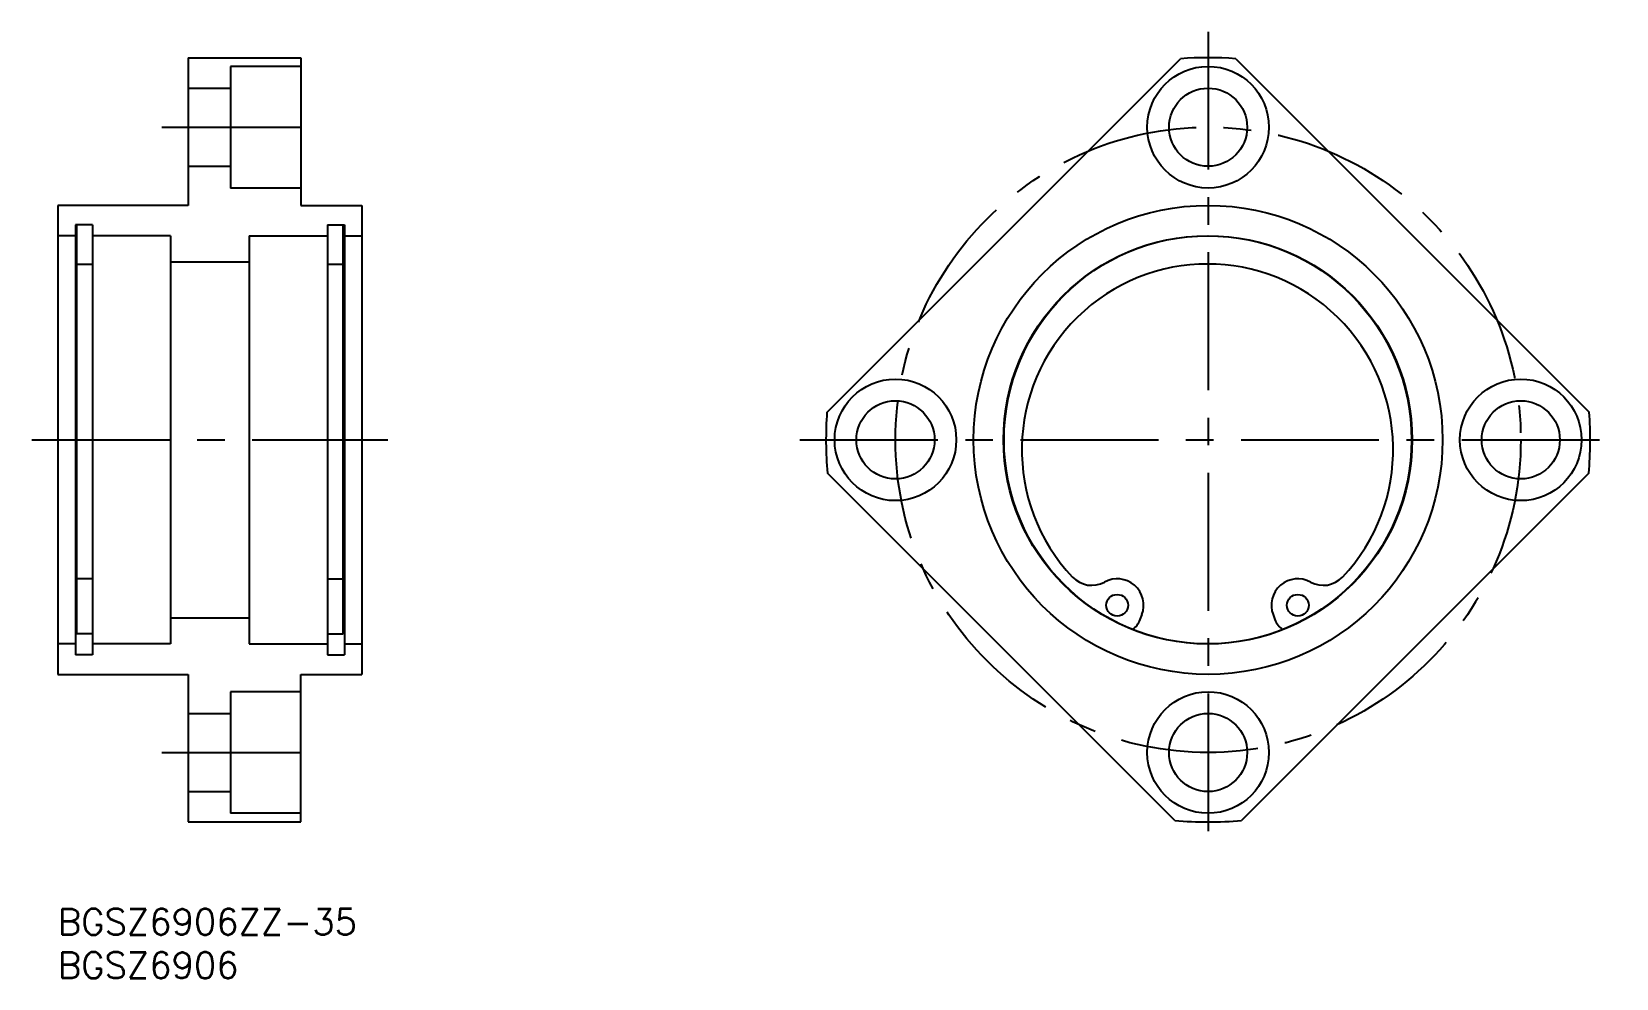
# Model space of a CAD drawing. Extents: x -3 to 179, y -8 to 101.
import ezdxf

# ---------------------------------------------------------------- set-up
doc = ezdxf.new("R2010")
doc.units = 0
doc.header["$LTSCALE"] = 0.5
doc.linetypes.add('CENTER', pattern=[50.8, 31.75, -6.35, 6.35, -6.35])
for name, color, linetype in [('MSM_CENTER', 1, 'CENTER'), ('MSM_CONTINUOUS', 7, 'CONTINUOUS'), ('MSM_PART_NUMBER', 7, 'CONTINUOUS')]:
    doc.layers.add(name, color=color, linetype=linetype)
doc.styles.get("Standard").update_dxf_attribs({"font": 'txt.shx', "height": 3, "bigfont": 'bigfont.shx'})

# ---------------------------------------------------------------- blocks, each defined once
blk = doc.blocks.new('*U6')
at = {"layer": 'MSM_PART_NUMBER'}
blk.add_text('BGSZ6906ZZ-35', height=3, dxfattribs=at).set_placement((0, -3))
blk = doc.blocks.new('*U7')
at = {"layer": 'MSM_PART_NUMBER'}
blk.add_text('BGSZ6906', height=3, dxfattribs=at).set_placement((0, -8))

msp = doc.modelspace()

# ---------------------------------------------------------------- linework, layer by layer
at = {"layer": 'MSM_CENTER'}
for p, q in [((132.46, 101), (132.46, 7)), ((12, 90), (31, 90)), ((-3, 54), (38, 54)), ((85.46, 54), (179.46, 54)), ((12, 18), (31, 18))]:
    msp.add_line(p, q, dxfattribs=at)
msp.add_circle((132.46, 54), 36, dxfattribs=at)
at = {"layer": 'MSM_CONTINUOUS'}
for p, q in [((15, 98), (15, 81)), ((15, 98), (28, 98)), ((19.9, 97), (19.9, 83)), ((28, 97), (19.9, 97)), ((28, 98), (28, 81)), ((88.58, 57.19), (129.28, 97.88)), ((135.65, 97.88), (176.35, 57.19)), ((15, 94.5), (19.9, 94.5)), ((15, 85.5), (19.9, 85.5)), ((28, 83), (19.9, 83)), ((15, 81), (0, 81)), ((0, 81), (0, 27)), ((28, 81), (35, 81)), ((35, 81), (35, 27)), ((4, 78.75), (2.05, 78.75)), ((2.05, 78.75), (2.05, 29.25)), ((2.2, 31.68, 1.25), (2.2, 78.75, 1.25)), ((4, 78.75), (4, 29.25)), ((31.05, 78.75), (31.05, 29.25)), ((31.05, 78.75), (33, 78.75)), ((32.85, 31.68, 1.25), (32.85, 78.75, 1.25)), ((33, 78.75), (33, 29.25)), ((2.05, 77.5), (0, 77.5)), ((13, 77.5), (4, 77.5)), ((13, 77.5), (13, 30.5)), ((22.05, 77.5), (31.05, 77.5)), ((22.05, 77.5), (22.05, 30.5)), ((33, 77.5), (35, 77.5)), ((2.25, 74.25), (4, 74.25)), ((13, 74.5), (22.05, 74.5)), ((31.05, 74.25), (32.85, 74.25)), ((128.61, 10.17), (88.63, 50.15)), ((176.29, 50.15), (136.31, 10.17)), ((4, 38), (2.2, 38)), ((31.05, 38), (32.85, 38)), ((13, 33.5), (22.05, 33.5)), ((124.63, 33.3), (124.85, 33.88)), ((139.94, 33.88), (140.16, 33.3)), ((4, 31.68), (2.2, 31.68)), ((31.05, 31.68), (32.85, 31.68)), ((2.05, 30.5), (0, 30.5)), ((4, 29.25), (2.05, 29.25)), ((13, 30.5), (4, 30.5)), ((22.05, 30.5), (31.05, 30.5)), ((31.05, 29.25), (33, 29.25)), ((33, 30.5), (35, 30.5)), ((0, 27), (15, 27)), ((15, 27), (15, 10)), ((28, 10), (28, 27)), ((28, 27), (35, 27)), ((28, 25), (19.9, 25)), ((19.9, 25), (19.9, 11)), ((15, 22.5), (19.9, 22.5)), ((15, 13.5), (19.9, 13.5)), ((28, 11), (19.9, 11)), ((15, 10), (28, 10))]:
    msp.add_line(p, q, dxfattribs=at)
for centre, radius in [((132.46, 90), 7), ((132.46, 90), 4.5), ((132.46, 54), 27), ((132.39, 54), 23.5), ((132.46, 54), 23.5), ((96.46, 54), 7), ((168.46, 54), 7), ((96.46, 54), 4.5), ((168.46, 54), 4.5), ((121.99, 34.95), 1.25), ((142.79, 34.95), 1.25), ((132.46, 18), 7), ((132.46, 18), 4.5)]:
    msp.add_circle(centre, radius, dxfattribs=at)
for centre, radius, start, end in [((132.46, 54), 44, 85.845, 94.155), ((132.39, 52.87), 21.38, 316.6826, 223.3174), ((132.46, 54), 44, 175.845, 185.0179), ((132.46, 54), 44, 354.9821, 4.155), ((119.06, 40.3), 3.05, 223.3174, 298.7349), ((121.99, 34.95), 3.05, 339.4426, 118.7349), ((142.79, 34.95), 3.05, 61.2651, 200.5574), ((145.73, 40.3), 3.05, 241.2651, 316.6826), ((122.29, 34.18), 2.5, 305.7418, 339.4426), ((142.5, 34.18), 2.5, 200.5574, 234.2582), ((132.46, 54), 44, 264.9821, 275.0179)]:
    msp.add_arc(centre, radius, start, end, dxfattribs=at)

# ---------------------------------------------------------------- block references
for name in ['*U6', '*U7']:
    msp.add_blockref(name, (0, 0), dxfattribs=at)

doc.saveas('drawing.dxf')
